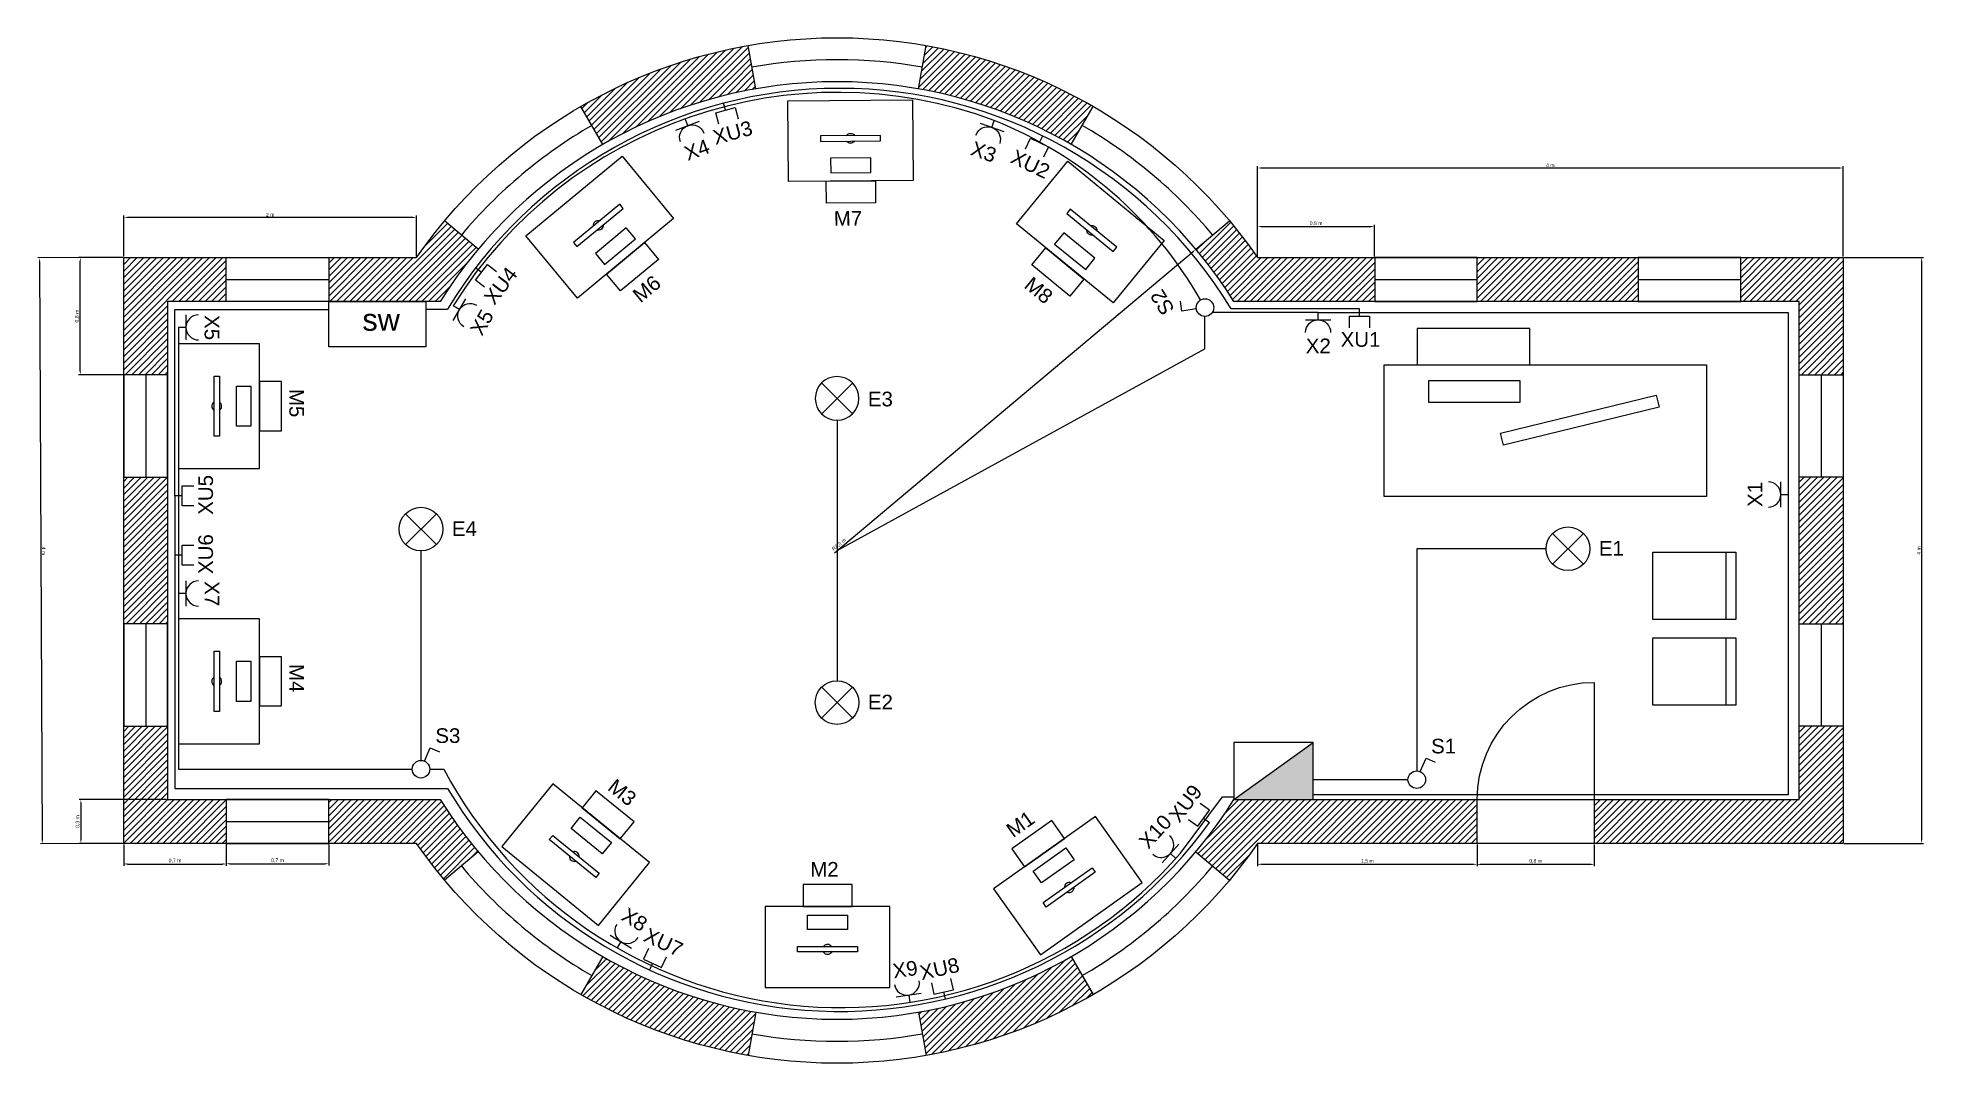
# Model space of a CAD drawing. Header units: millimetres. Extents: x -46 to 1243, y 150 to 850.
import ezdxf

# ---------------------------------------------------------------- set-up
doc = ezdxf.new("R2010")
doc.units = ezdxf.units.MM
for name, color, linetype in [('butorok', 90, 'Continuous'), ('halozat', 130, 'Continuous'), ('villamos', 10, 'Continuous')]:
    doc.layers.add(name, color=color, linetype=linetype)
doc.styles.get("Standard").update_dxf_attribs({"font": 'arial.ttf'})
doc.dimstyles.new('Másolat - ISO-25', dxfattribs={"dimtxt": 2.5, "dimasz": 2.5, "dimexe": 1.25, "dimexo": 0.625, "dimtad": 1, "dimlfac": 0.01, "dimtxsty": 'Standard', "dimcen": 2.5, "dimadec": 0, "dimazin": 0, "dimtfac": 1, "dimtmove": 0, "dimatfit": 3, "dimfxl": 1, "dimarcsym": 0})

# ---------------------------------------------------------------- blocks, each defined once
blk = doc.blocks.new('Ablak')
blk.add_line((-15, 0), (-15, -70))
blk.add_lwpolyline([(-30, -70), (0, -70), (0, 0), (-30, 0)], close=True)
blk = doc.blocks.new('Ajtó')
blk.add_line((-110, -80), (-30, -80))
blk.add_lwpolyline([(-30, -80), (0, -80), (0, 0), (-30, 0)], close=True)
blk.add_arc((-30, -80), 80, 90, 180)
blk = doc.blocks.new('Switch')
at = {"layer": 'halozat'}
blk.add_lwpolyline([(0, 0), (66.3, 0), (66.3, -30.9), (0, -30.9)], close=True, dxfattribs=at)
blk.add_text('sw', height=15, dxfattribs=at).set_placement((23, -20))
blk = doc.blocks.new('UTP csatl')
at = {"layer": 'halozat'}
for p, q in [((5, 0), (0, 0)), ((5, 6.8), (12.9, 6.8)), ((5, -6.8), (5, 6.8)), ((12.9, -6.8), (5, -6.8))]:
    blk.add_line(p, q, dxfattribs=at)
at = {"layer": 'halozat', "flags": 4}
blk.add_attdef('XU', (26, -12.9), '', height=10, rotation=90, dxfattribs=at)
blk = doc.blocks.new('Elosztószekrény')
at = {"layer": 'villamos'}
h = blk.add_hatch(color=256, dxfattribs=at)
h.dxf.hatch_style = 1
h.paths.add_polyline_path([(0, 0), (54.1, 0), (54.1, 38.9)])
blk.add_line((0, 0), (54.1, 38.9), dxfattribs=at)
blk.add_lwpolyline([(0, 0), (54.1, 0), (54.1, 38.9), (0, 38.9)], close=True, dxfattribs=at)
blk = doc.blocks.new('Kapcsoló')
at = {"layer": 'villamos'}
for p, q in [((2.4, 11.5), (6.3, 20.6)), ((6.3, 20.6), (12.6, 17.9))]:
    blk.add_line(p, q, dxfattribs=at)
blk.add_circle((0, 6), 6, dxfattribs=at)
at = {"layer": 'villamos', "flags": 4}
blk.add_attdef('S', (9.8, 23.9), '', height=10, dxfattribs=at)
blk = doc.blocks.new('Lámpa')
at = {"layer": 'villamos'}
for p, q in [((-10.5, -10.5), (10.5, 10.5)), ((-10.5, 10.5), (10.5, -10.5))]:
    blk.add_line(p, q, dxfattribs=at)
blk.add_circle((0, 0), 14.9, dxfattribs=at)
at = {"layer": 'villamos', "flags": 4}
blk.add_attdef('E', (21.1, -4.6), '', height=10, dxfattribs=at)
blk = doc.blocks.new('Konnektor')
at = {"layer": 'villamos'}
for p, q in [((-8.6, 5), (8.6, 5)), ((0, 5), (0, 0))]:
    blk.add_line(p, q, dxfattribs=at)
blk.add_arc((0, 13.6), 8.57, 180, 0, dxfattribs=at)
at = {"layer": 'villamos', "flags": 4}
blk.add_attdef('X', (-8.4, 17.8), '', height=10, dxfattribs=at)
blk = doc.blocks.new('Munkaállomás')
at = {"layer": 'butorok'}
for points in [[(-16.8, 55.2), (16.8, 55.2), (16.8, 70.2), (-16.8, 70.2)], [(-42.6, 0), (42.6, 0), (42.6, 55.2), (-42.6, 55.2)], [(-13.7, 49.4), (13.7, 49.4), (13.7, 39.5), (-13.7, 39.5)], [(-20.5, 27.9), (20.5, 27.9), (20.5, 24.2), (-20.5, 24.2)]]:
    blk.add_lwpolyline(points, close=True, dxfattribs=at)
for start, end in [(32.8205, 147.1795), (212.8205, 327.1795)]:
    blk.add_arc((0, 26), 3.37, start, end, dxfattribs=at)
at = {"layer": 'butorok', "flags": 4}
blk.add_attdef('M', (-11.9, 75.6), '', height=10, dxfattribs=at)
blk = doc.blocks.new('Vezetői asztal')
at = {"layer": 'butorok'}
for points in [[(-87.6, 90), (-10.7, 90), (-10.7, 114.6), (-87.6, 114.6)], [(110.1, 0), (-110.1, 0), (-110.1, 90), (110.1, 90)], [(-79.7, 79.2), (-17.5, 79.2), (-17.5, 64.2), (-79.7, 64.2)], [(-30.6, 43.2), (75.6, 69.3), (77.7, 61), (-28.6, 35)]]:
    blk.add_lwpolyline(points, close=True, dxfattribs=at)
blk = doc.blocks.new('Szék')
at = {"layer": 'butorok'}
blk.add_line((49.9, 23), (49.9, -23), dxfattribs=at)
blk.add_lwpolyline([(0, 23), (56.6, 23), (56.6, -23), (0, -23)], close=True, dxfattribs=at)
blk = doc.blocks.new('*D24')
at = {"color": 0, "lineweight": -2, "transparency": 16777216}
for p, q in [((787.2, 299.4), (787.2, 284.5)), ((937.2, 299.4), (937.2, 284.5)), ((789.7, 285.8), (934.7, 285.8))]:
    blk.add_line(p, q, dxfattribs=at)
at = {"color": 0, "transparency": 16777216}
for points in [[(789.7, 286.2), (789.7, 285.4), (787.2, 285.8)], [(934.7, 286.2), (934.7, 285.4), (937.2, 285.8)]]:
    blk.add_solid(points, dxfattribs=at)
at = {"layer": 'Defpoints', "color": 0, "transparency": 16777216}
for p in [(787.2, 300), (937.2, 300), (937.2, 285.8)]:
    blk.add_point(p, dxfattribs=at)
at = {"color": 0, "transparency": 16777216, "insert": (862.2, 287.9), "char_height": 2.5, "attachment_point": 5}
blk.add_mtext('1,5 m', dxfattribs=at)
blk = doc.blocks.new('*D25')
at = {"color": 0, "lineweight": -2, "transparency": 16777216}
for p, q in [((937.2, 299.4), (937.2, 284.5)), ((1017.2, 299.4), (1017.2, 284.5)), ((939.7, 285.8), (1014.7, 285.8))]:
    blk.add_line(p, q, dxfattribs=at)
at = {"color": 0, "transparency": 16777216}
for points in [[(939.7, 286.2), (939.7, 285.3), (937.2, 285.8)], [(1014.7, 286.2), (1014.7, 285.3), (1017.2, 285.8)]]:
    blk.add_solid(points, dxfattribs=at)
at = {"layer": 'Defpoints', "color": 0, "transparency": 16777216}
for p in [(937.2, 300), (1017.2, 300), (1017.2, 285.8)]:
    blk.add_point(p, dxfattribs=at)
at = {"color": 0, "transparency": 16777216, "insert": (977.2, 287.9), "char_height": 2.5, "attachment_point": 5}
blk.add_mtext('0,8 m', dxfattribs=at)
blk = doc.blocks.new('*D26')
at = {"color": 0, "lineweight": -2, "transparency": 16777216}
for p, q in [((1187.9, 700), (1242, 700)), ((1240.8, 697.5), (1240.8, 302.5)), ((1187.9, 300), (1242, 300))]:
    blk.add_line(p, q, dxfattribs=at)
at = {"color": 0, "transparency": 16777216}
for points in [[(1240.4, 697.5), (1241.2, 697.5), (1240.8, 700)], [(1240.4, 302.5), (1241.2, 302.5), (1240.8, 300)]]:
    blk.add_solid(points, dxfattribs=at)
at = {"layer": 'Defpoints', "color": 0, "transparency": 16777216}
for p in [(1187.2, 700), (1187.2, 300), (1240.8, 300)]:
    blk.add_point(p, dxfattribs=at)
at = {"color": 0, "transparency": 16777216, "insert": (1238.9, 500), "char_height": 2.5, "attachment_point": 5, "rotation": 90}
blk.add_mtext('4 m', dxfattribs=at)
blk = doc.blocks.new('*D27')
at = {"color": 0, "lineweight": -2, "transparency": 16777216}
for p, q in [((787.2, 700.6), (787.2, 722.3)), ((867.2, 700.6), (867.2, 722.3)), ((789.7, 721.1), (864.7, 721.1))]:
    blk.add_line(p, q, dxfattribs=at)
at = {"color": 0, "transparency": 16777216}
for points in [[(789.7, 721.5), (789.7, 720.7), (787.2, 721.1)], [(864.7, 721.5), (864.7, 720.7), (867.2, 721.1)]]:
    blk.add_solid(points, dxfattribs=at)
at = {"layer": 'Defpoints', "color": 0, "transparency": 16777216}
for p in [(867.2, 721.1), (787.2, 700), (867.2, 700)]:
    blk.add_point(p, dxfattribs=at)
at = {"color": 0, "transparency": 16777216, "insert": (827.2, 723.2), "char_height": 2.5, "attachment_point": 5}
blk.add_mtext('0,8 m', dxfattribs=at)
blk = doc.blocks.new('*D28')
at = {"color": 0, "lineweight": -2, "transparency": 16777216}
for p, q in [((787.2, 700.6), (787.2, 762.3)), ((789.7, 761.1), (1184.7, 761.1)), ((1187.2, 700.6), (1187.2, 762.3))]:
    blk.add_line(p, q, dxfattribs=at)
at = {"color": 0, "transparency": 16777216}
for points in [[(789.7, 761.5), (789.7, 760.7), (787.2, 761.1)], [(1184.7, 761.5), (1184.7, 760.7), (1187.2, 761.1)]]:
    blk.add_solid(points, dxfattribs=at)
at = {"layer": 'Defpoints', "color": 0, "transparency": 16777216}
for p in [(1187.2, 761.1), (787.2, 700), (1187.2, 700)]:
    blk.add_point(p, dxfattribs=at)
at = {"color": 0, "transparency": 16777216, "insert": (987.2, 763), "char_height": 2.5, "attachment_point": 5}
blk.add_mtext('4 m', dxfattribs=at)
blk = doc.blocks.new('*D29')
at = {"color": 0, "lineweight": -2, "transparency": 16777216}
for p, q in [((12.8, 700.6), (12.8, 728.6)), ((210.3, 727.3), (15.3, 727.3)), ((212.8, 700.6), (212.8, 728.6))]:
    blk.add_line(p, q, dxfattribs=at)
at = {"color": 0, "transparency": 16777216}
for points in [[(15.3, 727.7), (15.3, 726.9), (12.8, 727.3)], [(210.3, 727.7), (210.3, 726.9), (212.8, 727.3)]]:
    blk.add_solid(points, dxfattribs=at)
at = {"layer": 'Defpoints', "color": 0, "transparency": 16777216}
for p in [(12.8, 727.3), (12.8, 700), (212.8, 700)]:
    blk.add_point(p, dxfattribs=at)
at = {"color": 0, "transparency": 16777216, "insert": (112.8, 729.2), "char_height": 2.5, "attachment_point": 5}
blk.add_mtext('2 m', dxfattribs=at)
blk = doc.blocks.new('*D30')
at = {"color": 0, "lineweight": -2, "transparency": 16777216}
for p, q in [((12.1, 700), (-46, 699.7)), ((-44.7, 697.2), (-42.9, 302.2)), ((14, 300), (-44.1, 299.7))]:
    blk.add_line(p, q, dxfattribs=at)
at = {"color": 0, "transparency": 16777216}
for points in [[(-44.3, 697.2), (-45.1, 697.2), (-44.7, 699.7)], [(-42.5, 302.2), (-43.3, 302.2), (-42.9, 299.7)]]:
    blk.add_solid(points, dxfattribs=at)
at = {"layer": 'Defpoints', "color": 0, "transparency": 16777216}
for p in [(12.8, 700), (-42.9, 299.7), (14.6, 300)]:
    blk.add_point(p, dxfattribs=at)
at = {"color": 0, "transparency": 16777216, "insert": (-41.9, 499.7), "char_height": 2.5, "attachment_point": 5, "rotation": 270.2605}
blk.add_mtext('4 m', dxfattribs=at)
blk = doc.blocks.new('*D31')
at = {"color": 0, "lineweight": -2, "transparency": 16777216}
for p, q in [((12.1, 700), (-18.2, 700)), ((-16.9, 622.5), (-16.9, 697.5)), ((12.1, 620), (-18.2, 620))]:
    blk.add_line(p, q, dxfattribs=at)
at = {"color": 0, "transparency": 16777216}
for points in [[(-17.3, 697.5), (-16.5, 697.5), (-16.9, 700)], [(-17.3, 622.5), (-16.5, 622.5), (-16.9, 620)]]:
    blk.add_solid(points, dxfattribs=at)
at = {"layer": 'Defpoints', "color": 0, "transparency": 16777216}
for p in [(-16.9, 700), (12.8, 700), (12.8, 620)]:
    blk.add_point(p, dxfattribs=at)
at = {"color": 0, "transparency": 16777216, "insert": (-19, 660), "char_height": 2.5, "attachment_point": 5, "rotation": 90}
blk.add_mtext('0,8 m', dxfattribs=at)
blk = doc.blocks.new('*D32')
at = {"color": 0, "lineweight": -2, "transparency": 16777216}
for p, q in [((42.1, 330), (-17.7, 330)), ((-16.5, 327.5), (-16.5, 302.5)), ((42.1, 300), (-17.7, 300))]:
    blk.add_line(p, q, dxfattribs=at)
at = {"color": 0, "transparency": 16777216}
for points in [[(-16.9, 327.5), (-16.1, 327.5), (-16.5, 330)], [(-16.9, 302.5), (-16.1, 302.5), (-16.5, 300)]]:
    blk.add_solid(points, dxfattribs=at)
at = {"layer": 'Defpoints', "color": 0, "transparency": 16777216}
for p in [(42.8, 330), (-16.5, 300), (42.8, 300)]:
    blk.add_point(p, dxfattribs=at)
at = {"color": 0, "transparency": 16777216, "insert": (-18.6, 315), "char_height": 2.5, "attachment_point": 5, "rotation": 90}
blk.add_mtext('0,3 m', dxfattribs=at)
blk = doc.blocks.new('*D33')
at = {"color": 0, "lineweight": -2, "transparency": 16777216}
for p, q in [((12.8, 299.4), (12.8, 284.8)), ((82.8, 299.4), (82.8, 284.8)), ((15.3, 286), (80.3, 286))]:
    blk.add_line(p, q, dxfattribs=at)
at = {"color": 0, "transparency": 16777216}
for points in [[(15.3, 286.5), (15.3, 285.6), (12.8, 286)], [(80.3, 286.5), (80.3, 285.6), (82.8, 286)]]:
    blk.add_solid(points, dxfattribs=at)
at = {"layer": 'Defpoints', "color": 0, "transparency": 16777216}
for p in [(12.8, 300), (82.8, 300), (82.8, 286)]:
    blk.add_point(p, dxfattribs=at)
at = {"color": 0, "transparency": 16777216, "insert": (47.8, 288.2), "char_height": 2.5, "attachment_point": 5}
blk.add_mtext('0,7 m', dxfattribs=at)
blk = doc.blocks.new('*D34')
at = {"color": 0, "lineweight": -2, "transparency": 16777216}
for p, q in [((82.8, 299.4), (82.8, 284.9)), ((152.8, 299.4), (152.8, 284.9)), ((85.3, 286.2), (150.3, 286.2))]:
    blk.add_line(p, q, dxfattribs=at)
at = {"color": 0, "transparency": 16777216}
for points in [[(85.3, 286.6), (85.3, 285.7), (82.8, 286.2)], [(150.3, 286.6), (150.3, 285.7), (152.8, 286.2)]]:
    blk.add_solid(points, dxfattribs=at)
at = {"layer": 'Defpoints', "color": 0, "transparency": 16777216}
for p in [(82.8, 300), (152.8, 300), (152.8, 286.2)]:
    blk.add_point(p, dxfattribs=at)
at = {"color": 0, "transparency": 16777216, "insert": (117.8, 288.3), "char_height": 2.5, "attachment_point": 5}
blk.add_mtext('0,7 m', dxfattribs=at)
blk = doc.blocks.new('*D35')
at = {"color": 0, "lineweight": -2, "transparency": 16777216}
blk.add_line((498.2, 498.5), (743.2, 704.1), dxfattribs=at)
at = {"color": 0, "transparency": 16777216}
blk.add_solid([(743, 704.4), (743.5, 703.8), (745.1, 705.7)], dxfattribs=at)
at = {"layer": 'Defpoints', "color": 0, "transparency": 16777216}
for p in [(745.1, 705.7), (500, 500)]:
    blk.add_point(p, dxfattribs=at)
at = {"color": 0, "transparency": 16777216, "insert": (501.4, 504), "char_height": 2.5, "attachment_point": 5, "rotation": 40}
blk.add_mtext('R3,2 m', dxfattribs=at)

msp = doc.modelspace()

# ---------------------------------------------------------------- hatches: boundary and pattern name
h = msp.add_hatch()
h.set_pattern_fill('ANSI31', color=256)
h.paths.add_polyline_path([(82.772, 700), (12.772, 700), (12.772, 620), (42.772, 620), (42.772, 670), (82.772, 670)])
h.paths.add_polyline_path([(254.866, 705.692), (231.884, 724.976, 0.02247531), (212.772, 700), (152.772, 700), (152.772, 670), (228.891, 670, -0.03452781)])
h.paths.add_polyline_path([(444.433, 815.138), (439.223, 844.683, 0.08748866), (325, 803.109), (340, 777.128, -0.08748866)])
h.paths.add_polyline_path([(560.777, 844.683), (555.567, 815.138, -0.08748866), (660, 777.128), (675, 803.109, 0.08748866)])
h.paths.add_polyline_path([(867.228, 700), (787.228, 700, 0.02247531), (768.116, 724.976), (745.134, 705.692, -0.03452781), (771.109, 670), (867.228, 670)])
h.paths.add_polyline_path([(1047.228, 700), (937.228, 700), (937.228, 670), (1047.228, 670)])
h.paths.add_polyline_path([(1187.228, 700), (1117.228, 700), (1117.228, 670), (1157.228, 670), (1157.228, 620), (1187.228, 620)])
h.paths.add_polyline_path([(1187.228, 550), (1157.228, 550), (1157.228, 450), (1187.228, 450)])
h.paths.add_polyline_path([(1187.228, 380), (1157.228, 380), (1157.228, 330), (1017.228, 330), (1017.228, 300), (1187.228, 300)])
h.paths.add_polyline_path([(675, 196.891), (660, 222.872, -0.08748866), (555.567, 184.862), (560.777, 155.317, 0.08748866)])
h.paths.add_polyline_path([(444.433, 184.862, -0.08748866), (340, 222.872), (325, 196.891, 0.08748866), (439.223, 155.317)])
h.paths.add_polyline_path([(228.891, 330), (152.772, 330), (152.772, 300), (212.772, 300, 0.02247531), (231.884, 275.024), (254.866, 294.308, -0.03452781)])
h.paths.add_polyline_path([(82.772, 330), (42.772, 330), (42.772, 380), (12.772, 380), (12.772, 300), (82.772, 300)])
h.paths.add_polyline_path([(42.772, 550), (12.772, 550), (12.772, 450), (42.772, 450)])
h = msp.add_hatch()
h.set_pattern_fill('ANSI31', color=256)
h.paths.add_polyline_path([(937.228, 330), (771.109, 330, -0.03452781), (745.134, 294.308), (768.116, 275.024, 0.02247531), (787.228, 300), (937.228, 300)])

# ---------------------------------------------------------------- linework, layer by layer
for p, q in [((444.433, 815.138), (439.223, 844.683)), ((555.567, 815.138), (560.777, 844.683)), ((340, 777.128), (325, 803.109)), ((660, 777.128), (675, 803.109)), ((254.866, 705.692), (231.884, 724.976)), ((745.134, 705.692), (768.116, 724.976)), ((254.866, 294.308), (231.884, 275.024)), ((745.134, 294.308), (768.116, 275.024)), ((340, 222.872), (325, 196.891)), ((660, 222.872), (675, 196.891)), ((444.433, 184.862), (439.223, 155.317)), ((555.567, 184.862), (560.777, 155.317))]:
    msp.add_line(p, q)
for points in [[(787.228, 700), (1187.228, 700), (1187.228, 300), (787.228, 300, -0.52223297), (212.772, 300), (12.772, 300), (12.772, 700), (212.772, 700, -0.52223297)], [(771.109, 330), (1157.228, 330), (1157.228, 670), (771.109, 670, 0.55328334), (228.891, 670), (42.772, 670), (42.772, 330), (228.891, 330, 0.55328334)]]:
    msp.add_lwpolyline(points, format="xyb", close=True)
for start, end in [(80, 100), (120, 140), (40, 60), (220, 240), (300, 320), (260, 280)]:
    msp.add_arc((500, 500), 335, start, end)
at = {"layer": 'butorok'}
msp.add_line((1107.144, 440.445), (1107.144, 394.391), dxfattribs=at)
msp.add_lwpolyline([(1057.259, 440.445), (1113.846, 440.445), (1113.846, 394.391), (1057.259, 394.391)], close=True, dxfattribs=at)
at = {"layer": 'halozat'}
for p, q in [((47.772, 537.278), (47.772, 664.461)), ((47.772, 664.461), (152.772, 664.461)), ((219.1, 664.783), (228.891, 664.783)), ((228.891, 664.783), (233.891, 664.783)), ((774.181, 665), (769.181, 665)), ((856.854, 665), (774.181, 665)), ((47.772, 537.278), (47.772, 496.841)), ((47.772, 496.841), (47.772, 337.617)), ((47.772, 337.617), (228.891, 337.617)), ((228.891, 337.617), (233.891, 337.617))]:
    msp.add_line(p, q, dxfattribs=at)
for centre, radius, start, end in [((501.602, 502.326), 313.147, 31.297426, 148.74898), ((501.846, 497.261), 311.907, 210.785909, 324.071125)]:
    msp.add_arc(centre, radius, start, end, dxfattribs=at)
at = {"layer": 'villamos'}
for p, q in [((751.304, 637.748), (751.304, 659.795)), ((828.578, 662.5), (756.319, 662.5)), ((828.578, 662.5), (1149.728, 662.5)), ((1149.728, 662.5), (1149.728, 538.189)), ((50.272, 652.305), (50.272, 632.516)), ((50.272, 632.516), (50.272, 470.653)), ((500, 500), (751.304, 637.748)), ((500, 588.917), (500, 411.083)), ((1149.728, 538.189), (1149.728, 333.285)), ((215.83, 356.699), (215.83, 499.679)), ((984.384, 501.151), (895.984, 501.151)), ((895.984, 501.151), (895.984, 349.548)), ((50.272, 470.653), (50.272, 350.698)), ((50.272, 350.698), (209.828, 350.698)), ((221.832, 350.698), (228.891, 350.698)), ((228.891, 350.698), (231.391, 350.698)), ((889.983, 343.546), (825.207, 343.546)), ((734.596, 293.396), (763.245, 331.948)), ((763.245, 331.948), (771.109, 331.948)), ((1149.728, 333.285), (825.207, 333.285))]:
    msp.add_line(p, q, dxfattribs=at)
for centre, radius, start, end in [((500.314, 503.26), 309.434, 69.746978, 148.063301), ((500.448, 528.204), 286.112, 29.946213, 68.042643), ((502.757, 495.608), 307.634, 208.102319, 318.904716)]:
    msp.add_arc(centre, radius, start, end, dxfattribs=at)

# ---------------------------------------------------------------- block references
at = {"xscale": -1, "rotation": 90}
for name, p in [('Ablak', (82.772, 670)), ('Ajtó', (937.228, 300))]:
    msp.add_blockref(name, p, dxfattribs=at)
at = {"rotation": 90}
for p in [(867.228, 700), (1047.228, 700), (82.772, 330)]:
    msp.add_blockref('Ablak', p, dxfattribs=at)
for p in [(42.772, 620), (42.772, 450)]:
    msp.add_blockref('Ablak', p)
at = {"xscale": -1}
for p in [(1157.228, 620), (1157.228, 450)]:
    msp.add_blockref('Ablak', p, dxfattribs=at)
at = {"layer": 'butorok'}
ref = msp.add_blockref('Munkaállomás', (508.951, 807.369), dxfattribs=dict(at, xscale=-1, rotation=180.4927387682352))
ref.add_attrib('M', 'M7', (497.83, 721.609), dxfattribs={"height": 10, "rotation": 0.492739})
ref = msp.add_blockref('Munkaállomás', (320.334, 741.976), dxfattribs=dict(at, xscale=-1, rotation=219.6002610090735))
ref.add_attrib('M', 'M6', (365.686, 668.551), dxfattribs={"height": 10, "rotation": 39.600261})
ref = msp.add_blockref('Munkaállomás', (690.525, 738.681), dxfattribs=dict(at, xscale=-1, rotation=140.6956065798347))
ref.add_attrib('M', 'M8', (627.088, 679.909), dxfattribs={"height": 10, "rotation": 320.695607})
ref = msp.add_blockref('Munkaállomás', (50.272, 598.465), dxfattribs=dict(at, rotation=270))
ref.add_attrib('M', 'M5', (125.892, 610.324), dxfattribs={"height": 10, "rotation": 270})
ref = msp.add_blockref('Munkaállomás', (50.272, 410.675), dxfattribs=dict(at, rotation=270))
ref.add_attrib('M', 'M4', (125.892, 422.534), dxfattribs={"height": 10, "rotation": 270})
ref = msp.add_blockref('Munkaállomás', (304.091, 270.976), dxfattribs=dict(at, rotation=320.8801092102351))
ref.add_attrib('M', 'M3', (342.602, 337.126), dxfattribs={"height": 10, "rotation": 320.880109})
ref = msp.add_blockref('Munkaállomás', (673.63, 248.761), dxfattribs=dict(at, rotation=35.35415049968931))
ref.add_attrib('M', 'M1', (620.202, 303.574), dxfattribs={"height": 10, "rotation": 35.35415})
ref = msp.add_blockref('Munkaállomás', (493.545, 201.749), dxfattribs=at)
ref.add_attrib('M', 'M2', (481.686, 277.369), dxfattribs={"height": 10})
at = {"layer": 'halozat'}
ref = msp.add_blockref('UTP csatl', (422.527, 805.325), dxfattribs=dict(at, rotation=285.2617406820664))
ref.add_attrib('XU', 'XU3', (416.926, 776.886), dxfattribs={"height": 10, "rotation": 15.261741})
ref = msp.add_blockref('UTP csatl', (640.507, 782.98), dxfattribs=dict(at, rotation=244.4605850007269))
ref.add_attrib('XU', 'XU2', (617.683, 765.112), dxfattribs={"height": 10, "rotation": 334.460585})
ref = msp.add_blockref('UTP csatl', (253.116, 692.894), dxfattribs=dict(at, rotation=322.731748314277))
ref.add_attrib('XU', 'XU4', (265.971, 666.915), dxfattribs={"height": 10, "rotation": 52.731748})
msp.add_blockref('Switch', (152.772, 670), dxfattribs=at)
ref = msp.add_blockref('UTP csatl', (856.854, 665), dxfattribs=dict(at, rotation=270))
ref.add_attrib('XU', 'XU1', (843.964, 639.038), dxfattribs={"height": 10})
ref = msp.add_blockref('UTP csatl', (47.772, 537.278), dxfattribs=at)
ref.add_attrib('XU', 'XU5', (73.734, 524.388), dxfattribs={"height": 10, "rotation": 90})
ref = msp.add_blockref('UTP csatl', (47.772, 496.841), dxfattribs=at)
ref.add_attrib('XU', 'XU6', (73.734, 483.951), dxfattribs={"height": 10, "rotation": 90})
ref = msp.add_blockref('UTP csatl', (754.412, 314.24), dxfattribs=dict(at, xscale=-1, rotation=323.3417769210939))
ref.add_attrib('XU', 'XU9', (733.807, 313.507), dxfattribs={"height": 10, "rotation": 53.341777})
ref = msp.add_blockref('UTP csatl', (371.925, 213.7), dxfattribs=dict(at, xscale=-1, rotation=245.0706136075439))
ref.add_attrib('XU', 'XU7', (367.036, 233.763), dxfattribs={"height": 10, "rotation": 335.070614})
ref = msp.add_blockref('UTP csatl', (573.881, 193.786), dxfattribs=dict(at, xscale=-1, rotation=282.5406212397544))
ref.add_attrib('XU', 'XU8', (557.803, 206.701), dxfattribs={"height": 10, "rotation": 12.540621})
at = {"layer": 'villamos'}
ref = msp.add_blockref('Konnektor', (396.314, 794.693), dxfattribs=dict(at, xscale=-1, rotation=200.1793558820128))
ref.add_attrib('X', 'X4', (397.964, 765.861), dxfattribs={"height": 10, "rotation": 20.179356})
ref = msp.add_blockref('Konnektor', (607.43, 793.563), dxfattribs=dict(at, xscale=-1, rotation=160.9020292589245))
ref.add_attrib('X', 'X3', (590.454, 770.2), dxfattribs={"height": 10, "rotation": 340.902029})
ref = msp.add_blockref('Konnektor', (237.718, 666.945), dxfattribs=dict(at, xscale=-1, rotation=239.923023359094))
ref.add_attrib('X', 'X5', (257.42, 645.83), dxfattribs={"height": 10, "rotation": 59.923023})
ref = msp.add_blockref('Kapcsoló', (756.407, 668.955), dxfattribs=dict(at, rotation=121.7575570311346))
ref.add_attrib('S', 'S2', (730.899, 664.69), dxfattribs={"height": 10, "rotation": 121.757557})
ref = msp.add_blockref('Konnektor', (50.272, 652.305), dxfattribs=dict(at, rotation=270))
ref.add_attrib('X', 'X5', (68.033, 660.702), dxfattribs={"height": 10, "rotation": 270})
ref = msp.add_blockref('Konnektor', (828.578, 662.5), dxfattribs=dict(at, xscale=-1, rotation=180))
ref.add_attrib('X', 'X2', (820.18, 634.698), dxfattribs={"height": 10})
for name, p in [('Vezetői asztal', (983.881, 536.824)), ('Szék', (1057.259, 475.857)), ('Elosztószekrény', (771.109, 330))]:
    msp.add_blockref(name, p, dxfattribs=at)
ref = msp.add_blockref('Lámpa', (500, 603.809), dxfattribs=dict(at, xscale=-1, rotation=180))
ref.add_attrib('E', 'E3', (521.072, 598.404), dxfattribs={"height": 10})
ref = msp.add_blockref('Konnektor', (1149.728, 538.189), dxfattribs=dict(at, rotation=90))
ref.add_attrib('X', 'X1', (1131.967, 529.791), dxfattribs={"height": 10, "rotation": 90})
ref = msp.add_blockref('Lámpa', (215.83, 514.571), dxfattribs=at)
ref.add_attrib('E', 'E4', (236.902, 509.935), dxfattribs={"height": 10})
ref = msp.add_blockref('Lámpa', (999.276, 501.151), dxfattribs=at)
ref.add_attrib('E', 'E1', (1020.348, 496.516), dxfattribs={"height": 10})
ref = msp.add_blockref('Konnektor', (50.272, 470.653), dxfattribs=dict(at, rotation=270))
ref.add_attrib('X', 'X7', (68.033, 479.051), dxfattribs={"height": 10, "rotation": 270})
ref = msp.add_blockref('Lámpa', (500, 396.191), dxfattribs=at)
ref.add_attrib('E', 'E2', (521.072, 391.555), dxfattribs={"height": 10})
ref = msp.add_blockref('Kapcsoló', (215.83, 344.696), dxfattribs=at)
ref.add_attrib('S', 'S3', (225.629, 368.63), dxfattribs={"height": 10})
ref = msp.add_blockref('Kapcsoló', (895.984, 337.545), dxfattribs=at)
ref.add_attrib('S', 'S1', (905.783, 361.479), dxfattribs={"height": 10})
ref = msp.add_blockref('Konnektor', (731.447, 289.841), dxfattribs=dict(at, rotation=47.62794161319853))
ref.add_attrib('X', 'X10', (712.666, 295.607), dxfattribs={"height": 10, "rotation": 47.627942})
ref = msp.add_blockref('Konnektor', (349.721, 228.74), dxfattribs=dict(at, rotation=328.606947513029))
ref.add_attrib('X', 'X8', (351.804, 248.275), dxfattribs={"height": 10, "rotation": 328.606948})
ref = msp.add_blockref('Konnektor', (549.656, 191.57), dxfattribs=dict(at, rotation=8.350614990110165))
ref.add_attrib('X', 'X9', (538.768, 207.923), dxfattribs={"height": 10, "rotation": 8.350615})

# ---------------------------------------------------------------- dimensions: what is measured, and where the dimension line sits
for p1, p2, distance, picture, middle in [((787.228, 700), (1187.228, 700), 61.084, '*D28', (987.228, 762.96)), ((212.772, 700), (12.772, 700), -27.319, '*D29', (112.772, 729.2)), ((787.228, 700), (867.228, 700), 21.098, '*D27', (827.228, 723.225)), ((12.772, 700), (14.591, 300), -57.491, '*D30', (-41.933, 499.747)), ((12.772, 620), (12.772, 700), 29.683, '*D31', (-19.038, 660)), ((1187.228, 700), (1187.228, 300), 53.54, '*D26', (1238.893, 500)), ((42.772, 330), (42.772, 300), -59.251, '*D32', (-18.606, 315)), ((12.772, 300), (82.772, 300), -13.955, '*D33', (47.772, 288.172)), ((82.772, 300), (152.772, 300), -13.849, '*D34', (117.772, 288.278)), ((787.228, 300), (937.228, 300), -14.226, '*D24', (862.228, 287.902)), ((937.228, 300), (1017.228, 300), -14.234, '*D25', (977.228, 287.894))]:
    dim = msp.add_aligned_dim(p1=p1, p2=p2, distance=distance, dimstyle='Másolat - ISO-25', override={"dimpost": ' m'})
    dim.commit()
    dim.dimension.update_dxf_attribs({"geometry": picture, "text_midpoint": middle})
dim = msp.add_radius_dim(center=(500, 500), mpoint=(745.134, 705.692), dimstyle='Másolat - ISO-25', override={"dimpost": ' m'})
dim.commit()
dim.dimension.update_dxf_attribs({"geometry": '*D35', "text_midpoint": (502.772, 502.326), "dimtype": 164})

doc.saveas('drawing.dxf')
